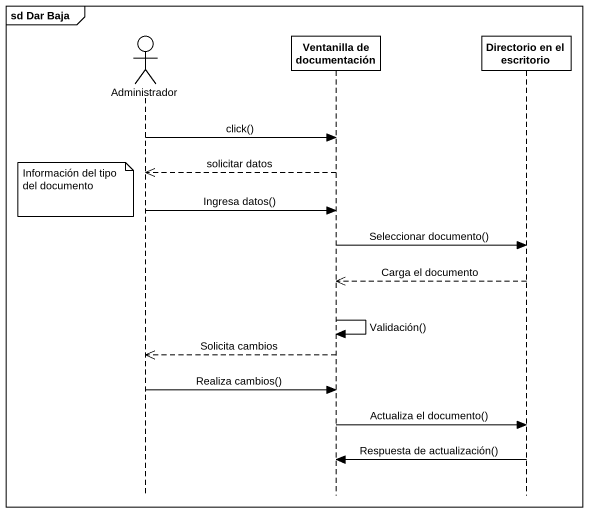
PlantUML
@startuml
mainframe sd Dar Baja
hide footbox
actor Administrador
participant "Ventanilla de documentación" as Ventanilla_de_documentación
participant "Directorio en el escritorio" as Directorio_en_el_escritorio

Administrador -> Ventanilla_de_documentación : click()
Ventanilla_de_documentación -->> Administrador : solicitar datos
note left of Administrador : Información del tipo del documento
Administrador -> Ventanilla_de_documentación : Ingresa datos()
Ventanilla_de_documentación -> Directorio_en_el_escritorio : Seleccionar documento()
Directorio_en_el_escritorio -->> Ventanilla_de_documentación : Carga el documento
Ventanilla_de_documentación -> Ventanilla_de_documentación : Validación()
Ventanilla_de_documentación -->> Administrador : Solicita cambios
Administrador -> Ventanilla_de_documentación : Realiza cambios()
Ventanilla_de_documentación -> Directorio_en_el_escritorio : Actualiza el documento()
Directorio_en_el_escritorio -> Ventanilla_de_documentación : Respuesta de actualización()
@enduml
